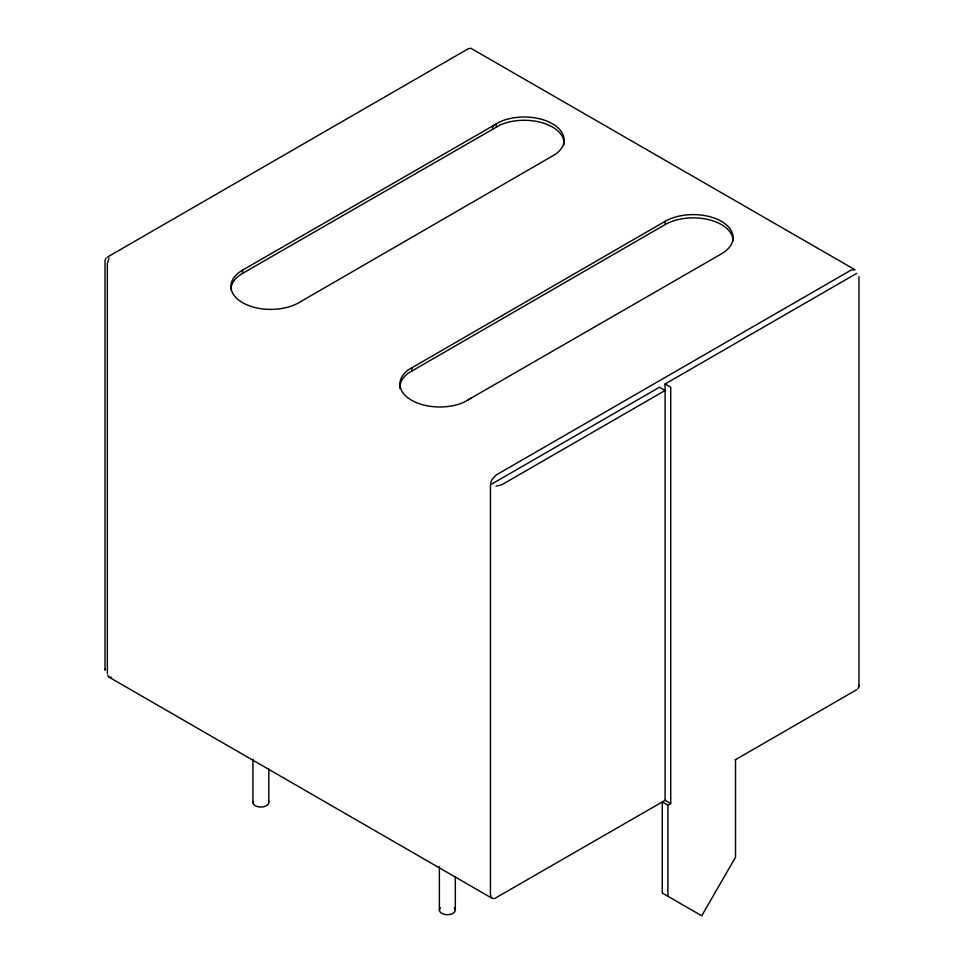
<?xml version="1.0" encoding="UTF-8"?>
<svg xmlns="http://www.w3.org/2000/svg" width="964" height="964" viewBox="0 0 964 964"><rect width="100%" height="100%" fill="white"/><g stroke="black" fill="none" stroke-linecap="round" stroke-linejoin="round"><path stroke-width="1.45" d="M105.293 669.028L105.016 670.221L105.016 260.376L106.088 258.075M858.984 276.644L858.984 686.489L857.912 688.79M490.64 483.024L492.098 479.265L496.086 475.059L851.019 270.137L854.996 269.739L470.733 48.2L467.914 48.959L107.353 257.123M109.004 258.075L107.353 263.63L107.353 673.475M471.239 398.048L463.768 402.325A39.837 23.003 0 0 1 411.375 400.12A39.837 23.003 0 0 1 408.314 369.851L665.1 221.346A39.837 23.003 0 0 1 721.434 221.346A39.837 23.003 0 0 1 721.434 253.869L467.673 400.108M399.976 388.576A39.837 23.003 0 0 1 408.314 373.104L665.1 224.6A39.837 23.003 0 0 1 708.516 219.611A39.837 23.003 0 0 1 733.11 240.867M492.688 125.995L500.051 121.753A39.837 23.003 0 0 1 552.468 123.79A39.837 23.003 0 0 1 555.818 154.059L298.9 302.66A39.837 23.003 0 0 1 242.567 302.66A39.837 23.003 0 0 1 242.567 270.137L496.327 123.91L496.327 127.164L242.567 273.39A39.837 23.003 0 0 0 230.89 289.658M494.628 898.532L665.1 800.325L665.1 383.985L856.647 273.39M735.098 759.909L856.647 689.742M735.52 759.668L735.52 857.249L701.72 915.8L662.28 893.026L662.28 801.952L667.919 805.205L670.739 803.578L670.739 387.239L665.1 383.985M496.327 127.164L500.051 125.007A39.837 23.003 0 0 1 543.094 123.018A39.837 23.003 0 0 1 564 144.829M111.523 677.343L109.004 677.126L107.546 675.041M496.086 486.157L501.714 484.808L665.1 390.48L659.46 387.239L490.447 484.808L490.447 894.652L491.206 897.472L493.267 898.665M665.1 800.325L670.739 803.578M109.004 677.126L492.098 898.303M858.707 685.296L858.984 686.489M667.919 805.205L667.919 896.279M665.1 221.346L665.1 224.6M492.688 126.007L492.688 129.26M455.321 877.083L455.321 910.112M439.379 866.576L439.379 910.112M411.821 367.85L411.821 371.104M268.823 769.091L268.823 802.12M252.917 759.222L252.917 802.759M242.567 270.137L242.567 273.39M268.402 800.951A7.965 4.603 0 0 1 261.425 807.037A7.965 4.603 0 0 1 253.05 801.566M454.249 907.811A7.965 4.603 0 0 1 447.356 914.703A7.965 4.603 0 0 1 440.452 907.811"/></g></svg>
